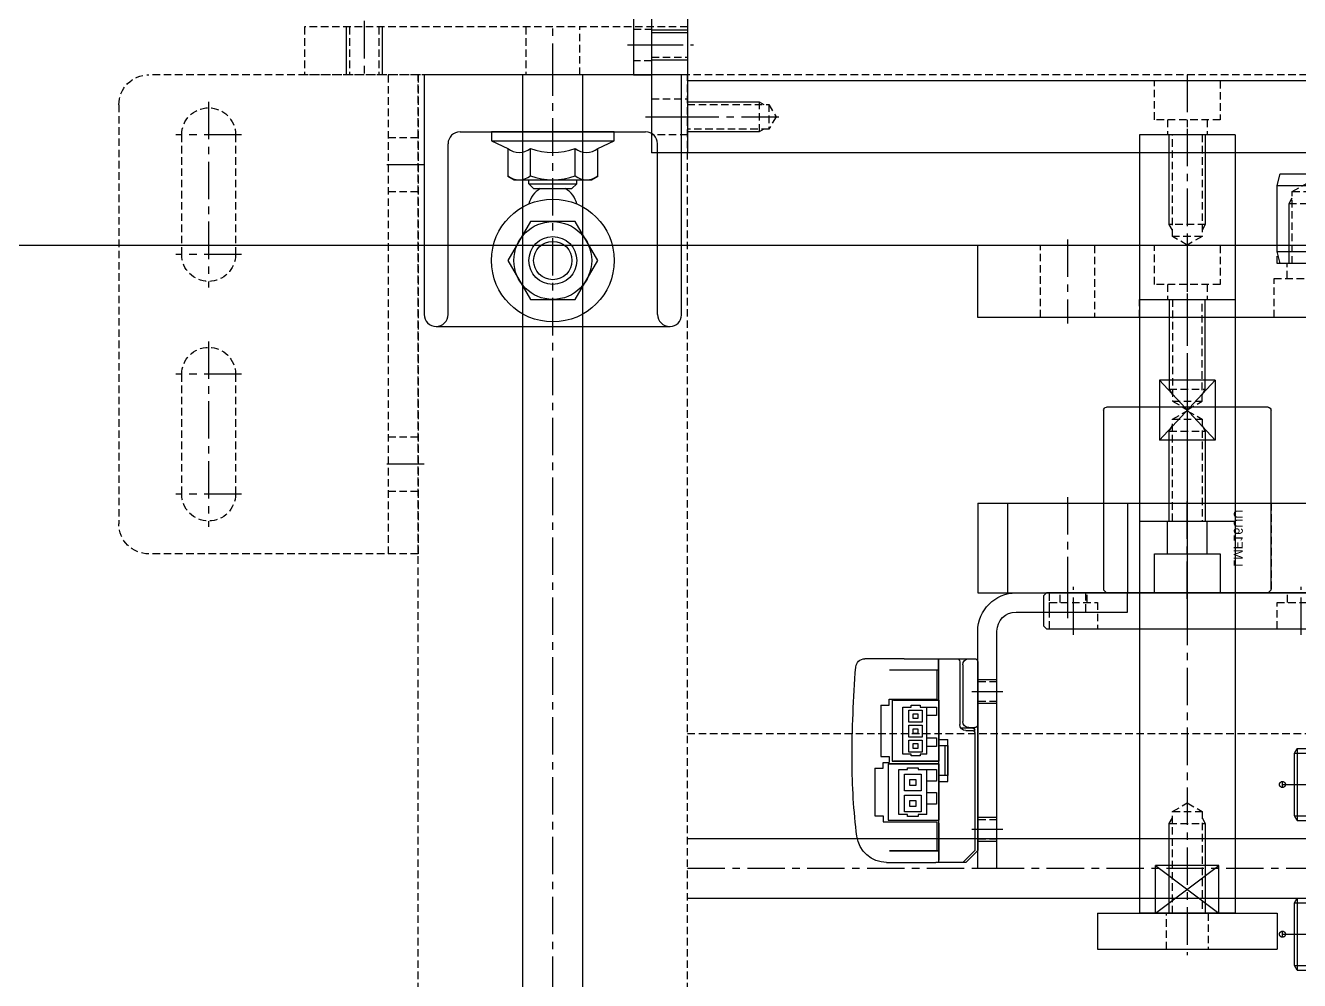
# Model space of a CAD drawing. Header units: inches. Extents: x 0 to 77285, y -118 to 40065.
# Drawn here: x 25615.4 to 25828.2, y 2476.1 to 2635.6 of the extents above; entities that cross this region are included whole.
import ezdxf
from ezdxf.enums import TextEntityAlignment as Align

# ---------------------------------------------------------------- set-up
doc = ezdxf.new("R2010")
doc.units = ezdxf.units.IN
doc.header["$LTSCALE"] = 5
doc.header["$MEASUREMENT"] = 0
doc.linetypes.add('CENTER', pattern=[2, 1.25, -0.25, 0.25, -0.25])
doc.linetypes.add('HIDDEN', pattern=[0.375, 0.25, -0.125])
for name, color, linetype in [('11', 1, 'CENTER'), ('22', 2, 'HIDDEN'), ('44', 4, 'Continuous'), ('55', 5, 'Continuous'), ('77', 40, 'HIDDEN'), ('A', 8, 'Continuous'), ('BOM-T', 4, 'Continuous'), ('T', 3, 'Continuous'), ('Y', 60, 'Continuous')]:
    doc.layers.add(name, color=color, linetype=linetype)
doc.styles.get("Standard").update_dxf_attribs({"font": 'arial.ttf'})

# ---------------------------------------------------------------- blocks, each defined once
blk = doc.blocks.new('A$Ce3b21f13')
blk.add_line((2390, -107), (60, -107))
blk = doc.blocks.new('A$C362a6d6b')
for p, q in [((-15, 0), (15, 0)), ((-15, 0), (-15, -6)), ((15, 0), (15, -6)), ((-15, -6), (15, -6))]:
    blk.add_line(p, q)
at = {"layer": '11'}
blk.add_line((0, 1), (0, -7), dxfattribs=at)
at = {"layer": '22'}
for p, q in [((-3.5, -6), (-3.5, 0)), ((3.5, 0), (3.5, -6))]:
    blk.add_line(p, q, dxfattribs=at)
blk = doc.blocks.new('A$Cec0c863b')
for p, q in [((8, 0), (-8, 0)), ((-8, 0), (-8, -130)), ((8, 0), (8, -130)), ((5.29, -122), (-5.29, -122)), ((-5.29, -130), (-5.29, -122)), ((5.29, -130), (5.29, -122)), ((8, -130), (-8, -130))]:
    blk.add_line(p, q)
at = {"layer": '11'}
blk.add_line((0, 1), (0, -131), dxfattribs=at)
at = {"layer": '22'}
for p, q in [((-2.46, -17), (-2.46, 0)), ((2.46, 0), (2.46, -17)), ((3, -15), (-3, -15)), ((0, -18.42), (-2.46, -17)), ((2.46, -17), (-2.46, -17)), ((2.46, -17), (0, -18.42)), ((-2.46, -113), (0, -111.58)), ((0, -111.58), (2.46, -113)), ((-2.46, -130), (-2.46, -113)), ((-2.46, -113), (2.46, -113)), ((2.46, -113), (2.46, -130)), ((-3, -115), (3, -115))]:
    blk.add_line(p, q, dxfattribs=at)
at = {"layer": 'A'}
for p, q in [((-5.29, -122), (5.29, -130)), ((-5.29, -130), (5.29, -122))]:
    blk.add_line(p, q, dxfattribs=at)
at = {"layer": 'T'}
for p, q in [((-3, -15), (-3, 0)), ((3, 0), (3, -15)), ((-2.46, -15.94), (-3, -15)), ((3, -15), (2.46, -15.94)), ((-3, -115), (-2.46, -114.06)), ((2.46, -114.06), (3, -115)), ((-3, -130), (-3, -115)), ((3, -115), (3, -130))]:
    blk.add_line(p, q, dxfattribs=at)
blk = doc.blocks.new('A$Cd39330c3E')
for p, q in [((-3, 11), (0, 11)), ((-3, 11), (-3, -35)), ((0, 11), (0, -35)), ((-6, 10.1), (-6, -11.5)), ((-6, 10.1), (-3, 10.1)), ((-8.5, 8.3), (-8.5, -9.7)), ((-8.5, 8.3), (-6, 8.3)), ((-9.5, -5.7), (-9.5, 4.3)), ((-9.5, 4.3), (-8.5, 4.3)), ((-8.5, 4.3), (-8.5, -5.7)), ((-9.5, 3.3), (-13.5, 3.3)), ((-13.5, 3.3), (-13.5, -4.7)), ((-9.5, -4.7), (-9.5, 3.3)), ((-15.57, 1.8), (-16, 1.37)), ((-16, 1.37), (-16, -2.77)), ((-13.5, 1.8), (-15.57, 1.8)), ((-15.57, 1.8), (-15.57, -3.2)), ((-9.5, -0.7), (-13.14, -0.7)), ((-16, -2.77), (-15.57, -3.2)), ((-15.57, -3.2), (-13.5, -3.2)), ((-13.5, -4.7), (-9.5, -4.7)), ((-8.5, -5.7), (-9.5, -5.7)), ((-8.5, -9.7), (-6, -9.7)), ((-6, -11.5), (-3, -11.5)), ((-3, -35), (0, -35))]:
    blk.add_line(p, q)
for centre in [(-7.72, 1.3), (-7.72, -2.7)]:
    blk.add_arc(centre, 5.78, 159.7438, 200.2562)
at = {"layer": '11'}
for p, q in [((-17, 0), (1, 0)), ((-4, -30), (1, -30))]:
    blk.add_line(p, q, dxfattribs=at)
at = {"layer": '22'}
for p, q in [((-8.5, 4.05), (0, 4.05)), ((-8.5, -6.05), (0, -6.05)), ((-3, -27.35), (0, -27.35)), ((0, -32.65), (-3, -32.65))]:
    blk.add_line(p, q, dxfattribs=at)
at = {"layer": 'T'}
for p, q in [((-13.5, 1.37), (-16, 1.37)), ((-13.5, -2.77), (-16, -2.77))]:
    blk.add_line(p, q, dxfattribs=at)
blk = doc.blocks.new('A$C413fe28c')
for p, q in [((0, 71, 0), (0, 3, 0)), ((6, 71), (0, 71)), ((6, 71, 0), (6, 3, 0)), ((6, 3, 0), (0, 3, 0))]:
    blk.add_line(p, q)
at = {"layer": '11'}
for p, q in [((-1, 68), (7, 68)), ((-1, 56, 0), (7, 56, 0)), ((7, 51, 0), (-1, 51, 0)), ((-1, 26, 0), (7, 26, 0)), ((-1, 21, 0), (7, 21, 0)), ((-1, 9, 0), (7, 9, 0))]:
    blk.add_line(p, q, dxfattribs=at)
at = {"layer": '22'}
for p, q in [((0, 69.62), (6, 69.62)), ((0, 66.38), (6, 66.38)), ((0, 59, 0), (6, 59, 0)), ((6, 53, 0), (0, 53, 0)), ((0, 29, 0), (6, 29, 0)), ((0, 23.07, 0), (6, 23.07, 0)), ((6, 23, 0), (0, 23, 0)), ((0, 18.93, 0), (6, 18.93, 0)), ((0, 12, 0), (6, 12, 0)), ((6, 6, 0), (0, 6, 0))]:
    blk.add_line(p, q, dxfattribs=at)
at = {"layer": '77'}
blk.add_line((6, 44.9, 0), (0, 44.9, 0), dxfattribs=at)
at = {"layer": 'T'}
for p, q in [((0, 70), (6, 70)), ((0, 66), (6, 66)), ((0, 23.5, 0), (6, 23.5, 0)), ((0, 18.5, 0), (6, 18.5, 0))]:
    blk.add_line(p, q, dxfattribs=at)
blk = doc.blocks.new('A$Cb0f354e5')
for p, q in [((13, 37, 0), (-3, 37, 0)), ((-3, 37, 0), (-3, 0)), ((13, 37, 0), (13, 0)), ((0.34, 23.5, 0), (9.66, 23.5, 0)), ((0.34, 23.5, 0), (0.34, 13.5, 0)), ((9.66, 23.5, 0), (9.66, 13.5, 0)), ((0.34, 13.5, 0), (9.66, 13.5, 0)), ((13, 0), (-3, 0))]:
    blk.add_line(p, q)
at = {"layer": '11'}
blk.add_line((5, 38, 0), (5, -1), dxfattribs=at)
at = {"layer": '22'}
for p, q in [((2.54, 20, 0), (2.54, 37, 0)), ((7.46, 37, 0), (7.46, 20, 0)), ((8, 22, 0), (2, 22, 0)), ((5, 18.58, 0), (2.54, 20, 0)), ((7.46, 20, 0), (2.54, 20, 0)), ((7.46, 20, 0), (5, 18.58, 0)), ((5, 18.42, 0), (2.54, 17, 0)), ((7.46, 17, 0), (5, 18.42, 0)), ((8, 15, 0), (2, 15, 0)), ((2.54, 17, 0), (2.54, 0, 0)), ((7.46, 17, 0), (2.54, 17, 0)), ((7.46, 0, 0), (7.46, 17, 0))]:
    blk.add_line(p, q, dxfattribs=at)
at = {"layer": 'A'}
for p, q in [((9.66, 13.5, 0), (0.34, 23.5, 0)), ((0.34, 13.5, 0), (9.66, 23.5, 0))]:
    blk.add_line(p, q, dxfattribs=at)
at = {"layer": 'T'}
for p, q in [((2, 22, 0), (2, 37, 0)), ((8, 37, 0), (8, 22, 0)), ((2.54, 21.06, 0), (2, 22, 0)), ((8, 22, 0), (7.46, 21.06, 0)), ((2.54, 15.94, 0), (2, 15, 0)), ((2, 15, 0), (2, 0, 0)), ((8, 15, 0), (7.46, 15.94, 0)), ((8, 0, 0), (8, 15, 0))]:
    blk.add_line(p, q, dxfattribs=at)
blk = doc.blocks.new('A$Ccf0fb916')
for p, q in [((-24, 5.5), (-23.5, 6)), ((-24, 0.5), (-24, 5.5)), ((-23.5, 6), (23.5, 6)), ((23.5, 6), (24, 5.5)), ((24, 5.5), (24, 0.5)), ((-23.5, 0), (-24, 0.5)), ((23.5, 0), (-23.5, 0)), ((-13.5, 0), (-14, -0.5)), ((14, -0.5), (13.5, 0)), ((24, 0.5), (23.5, 0)), ((-14, -30.5), (-14, -0.5)), ((14, -0.5), (14, -30.5)), ((13.5, -31), (-13.5, -31))]:
    blk.add_line(p, q)
for centre, start, end in [((-13.5, -30.5), 180, 270), ((13.5, -30.5), 270, 360)]:
    blk.add_arc(centre, 0.5, start, end)
at = {"layer": '11'}
for p, q in [((-19, 7), (-19, -1)), ((0, -32), (0, 7)), ((19, 7), (19, -1))]:
    blk.add_line(p, q, dxfattribs=at)
at = {"layer": '22'}
for p, q in [((-23, 6), (-23, 1.6)), ((-15, 1.6), (-15, 6)), ((15, 6), (15, 1.6)), ((23, 1.6), (23, 6)), ((-23, 1.6), (-15, 1.6)), ((-21.25, 1.6), (-21.25, 0)), ((-16.75, 1.6), (-16.75, 0)), ((15, 1.6), (23, 1.6)), ((16.75, 1.6), (16.75, 0)), ((21.25, 1.6), (21.25, 0))]:
    blk.add_line(p, q, dxfattribs=at)
at = {"layer": 'BOM-T', "color": 4}
blk.add_text('LMF16UU', height=1.5, rotation=270, dxfattribs=at).set_placement((8.52, -4.36), align=Align.MIDDLE_LEFT)
blk = doc.blocks.new('A$Ce7fb24a1')
for p, q in [((2.9, 5.25), (3.33, 6)), ((2.9, -5.25), (2.9, 5.25)), ((3.33, 6), (34, 6)), ((3.33, 6), (3.33, -6)), ((34.4, 5.3), (34, 6)), ((34, 6), (34, 3.32)), ((34.4, 5.3), (34.4, -5.3)), ((34.4, 5), (34.9, 5)), ((34.4, 5), (38.9, 5)), ((34.9, 5), (34.9, -5)), ((34.9, 4.92), (36.9, 4.3)), ((36.9, 4.3), (36.9, -4.3)), ((36.9, 4.3), (39.4, 4.3)), ((39.4, -4.5), (39.4, 4.5)), ((24.4, 3.32), (34.4, 3.32)), ((24.4, 3.32), (24.4, -3.32)), ((39.4, 3.5), (39.9, 3.5)), ((39.4, 2.9), (39.9, 2.9)), ((39.9, -4.05), (39.9, 4.05)), ((40.7, -3.76), (40.7, 3.76)), ((40.7, 2.9), (41.2, 2.9)), ((41.2, -3.6), (41.2, 3.6)), ((42, -3.39), (42, 3.39)), ((42, 2.75), (42.5, 2.75)), ((42.5, -3.29), (42.5, 3.29)), ((43.3, -3.15), (43.3, 3.15)), ((43.8, -3.09), (43.8, 3.1)), ((44.6, -3.03), (44.6, 3.03)), ((44.6, 2.75), (45.1, 2.75)), ((45.1, 2.9), (45.9, 2.9)), ((45.1, 2.9), (45.1, -2.9)), ((45.9, 2.9), (45.9, -2.9)), ((46.4, 2.9), (47.6, 2.9)), ((46.4, 2.9), (46.4, -2.9)), ((48.1, -2.4), (48.1, 2.4)), ((42, 2.07), (42.5, 2.07)), ((44.6, 2.07), (45.1, 2.07)), ((48.1, 2), (65.2, 2)), ((42, -2.08), (42.5, -2.08)), ((44.6, -2.08), (45.1, -2.08)), ((48.1, -2), (65.2, -2)), ((24.4, -3.32), (34.4, -3.32)), ((34, -3.32), (34, -6)), ((39.4, -2.9), (39.9, -2.9)), ((39.4, -3.5), (39.9, -3.5)), ((40.7, -2.9), (41.2, -2.9)), ((42, -2.75), (42.5, -2.75)), ((44.6, -2.75), (45.1, -2.75)), ((45.1, -2.9), (45.9, -2.9)), ((46.4, -2.9), (47.6, -2.9)), ((3.33, -6), (2.9, -5.25)), ((3.33, -6), (34, -6)), ((34.4, -5.3), (34, -6)), ((34.4, -5), (38.9, -5)), ((36.9, -4.3), (34.9, -4.92)), ((36.9, -4.3), (39.4, -4.3))]:
    blk.add_line(p, q)
for centre, radius, start, end in [((38.9, 4.5), 0.5, 0, 90), ((45.27, 17.52), 14.5, 248.279, 251.645), ((45.27, 17.52), 14.5, 253.714, 256.982), ((45.27, 17.52), 14.5, 259.002, 262.207), ((45.27, 17.52), 14.5, 264.196, 267.367), ((47.6, 2.4), 0.5, 0, 90), ((43.55, 1.45), 0.25, 180, 270), ((43.55, 1.45), 0.25, 270, 0), ((46.15, 1.05), 0.25, 180, 0), ((65.2, 1), 1, 90, 270), ((65.2, -1), 1, 270, 90), ((43.55, -1.45), 0.25, 90, 180), ((43.55, -1.45), 0.25, 0, 90), ((46.15, -1.05), 0.25, 0, 180), ((45.27, -17.52), 14.5, 108.355, 111.721), ((45.27, -17.52), 14.5, 103.018, 106.286), ((45.27, -17.52), 14.5, 97.7934, 100.998), ((45.27, -17.52), 14.5, 92.6334, 95.8036), ((47.6, -2.4), 0.5, 270, 0), ((38.9, -4.5), 0.5, 270, 0)]:
    blk.add_arc(centre, radius, start, end)
at = {"layer": '11'}
for p, q in [((0.9, -0.5), (0.9, 0.5)), ((0.9, 0), (66.93, 0))]:
    blk.add_line(p, q, dxfattribs=at)
blk.add_circle((0.9, 0), 0.5, dxfattribs=at)
at = {"layer": 'A'}
for p, q in [((9, 6), (9, -6)), ((32.5, 6), (32.5, -6)), ((24.4, 3.32), (34.4, -3.32)), ((24.4, -3.32), (34.4, 3.32))]:
    blk.add_line(p, q, dxfattribs=at)
at = {"layer": 'T'}
for p, q in [((2.9, 5.25), (34.4, 5.25)), ((2.9, -5.25), (34.4, -5.25))]:
    blk.add_line(p, q, dxfattribs=at)
blk = doc.blocks.new('A$C35e5d4fbE')
for p, q in [((-2, 33.5), (-2, 2)), ((4.5, 34), (-1.5, 34)), ((0.5, 33), (0.5, 23.5)), ((1, 33.5), (1, 23)), ((10.32, 34), (1.5, 34)), ((4.5, 20.5), (4.5, 34)), ((4.5, 0), (4.5, 34)), ((4.6, 34), (4.6, 32.1)), ((4.6, 32.1), (12.73, 32.1)), ((4.6, 32.1), (12.73, 32.1)), ((4.8, 27.27), (4.8, 32.1)), ((10.32, 34), (16.89, 34)), ((4.5, 27.07), (12.3, 27.07)), ((4.5, 27.07), (4.5, 16.92)), ((12.1, 27.07), (4.7, 27.07)), ((12.8, 27.27), (4.8, 27.27)), ((7.65, 25.92), (4.9, 25.92)), ((4.9, 25.92), (4.9, 24.52)), ((6.5, 18.07), (6.5, 25.92)), ((9.15, 26.22), (7.65, 26.22)), ((7.65, 26.22), (7.65, 25.92)), ((9.15, 25.92), (9.15, 26.22)), ((10.5, 25.92), (9.15, 25.92)), ((10.5, 18.07), (10.5, 25.92)), ((12.3, 27.07), (12.3, 16.92)), ((12.8, 26.27), (12.8, 27.27)), ((14.2, 26.27), (12.8, 26.27)), ((14.2, 26.27), (14.2, 17.7)), ((4.9, 24.52), (6.5, 24.52)), ((9.5, 25.42), (7.3, 25.42)), ((7.3, 25.42), (7.3, 23.42)), ((7.3, 23.42), (9.5, 23.42)), ((8.8, 24.82), (8, 24.82)), ((8, 24.82), (8, 24.02)), ((8, 24.02), (8.8, 24.02)), ((8.8, 24.02), (8.8, 24.82)), ((9.5, 23.42), (9.5, 25.42)), ((-0.5, 22.5), (-1.5, 22.5)), ((-1.5, 21.7), (-1.5, 22.1)), ((-1.5, 21.7), (-1.5, 2)), ((-1.2, 22.4), (0.8, 22.4)), ((0, 22), (-1.2, 22)), ((9.5, 22.92), (7.3, 22.92)), ((7.3, 22.92), (7.3, 20.92)), ((8.8, 22.32), (8, 22.32)), ((8, 22.32), (8, 21.52)), ((8, 21.52), (8.8, 21.52)), ((8.8, 21.52), (8.8, 22.32)), ((9.5, 20.92), (9.5, 22.92)), ((3, 13.5), (3, 20.5)), ((4.5, 20.5), (3, 20.5)), ((3, 19.5), (3, 14.5)), ((4.5, 19.5), (3, 19.5)), ((3.5, 19.5), (3.5, 14.5)), ((6.5, 20.77), (4.9, 20.77)), ((4.9, 20.77), (4.9, 19.37)), ((4.9, 19.37), (6.5, 19.37)), ((7.3, 20.92), (9.5, 20.92)), ((9.5, 20.42), (7.3, 20.42)), ((7.3, 20.42), (7.3, 18.42)), ((8.8, 19.82), (8, 19.82)), ((8, 19.82), (8, 19.02)), ((8.8, 19.02), (8.8, 19.82)), ((9.5, 18.42), (9.5, 20.42)), ((6.5, 18.07), (7.65, 18.07)), ((7.3, 18.42), (9.5, 18.42)), ((7.65, 18.07), (7.65, 17.77)), ((7.65, 17.77), (9.15, 17.77)), ((8, 19.02), (8.8, 19.02)), ((9.15, 17.77), (9.15, 18.07)), ((9.15, 18.07), (10.5, 18.07)), ((14.2, 17.7), (12.8, 17.7)), ((12.8, 17.7), (12.8, 16.7)), ((12.3, 16.92), (4.5, 16.92)), ((4.5, 16.43), (13, 16.43)), ((4.5, 16.43), (4.5, 7.03)), ((4.7, 16.92), (12.1, 16.92)), ((12.8, 16.43), (4.7, 16.43)), ((7.95, 15.48), (4.9, 15.48)), ((4.9, 15.48), (4.9, 13.53)), ((6.5, 7.98), (6.5, 15.48)), ((9.75, 15.78), (7.95, 15.78)), ((7.95, 15.78), (7.95, 15.48)), ((9.75, 15.48), (9.75, 15.78)), ((11.2, 15.48), (9.75, 15.48)), ((11.2, 7.98), (11.2, 15.48)), ((13.8, 16.7), (12.8, 16.7)), ((13, 16.43), (13, 7.03)), ((13.8, 15.75), (13.8, 16.7)), ((15, 15.75), (13.8, 15.75)), ((15.2, 15.75), (13.8, 15.75)), ((15.2, 15.75), (15.2, 7.75)), ((3, 14.5), (4.5, 14.5)), ((4.5, 13.5), (3, 13.5)), ((4.5, 14.71), (4.5, 14.71)), ((4.5, 0), (4.5, 13.5)), ((4.9, 13.53), (6.5, 13.53)), ((10.25, 14.73), (7.45, 14.73)), ((7.45, 14.73), (7.45, 11.93)), ((9.35, 13.83), (8.35, 13.83)), ((8.35, 13.83), (8.35, 12.83)), ((8.35, 12.83), (9.35, 12.83)), ((9.35, 12.83), (9.35, 13.83)), ((10.25, 11.93), (10.25, 14.73)), ((6.5, 11.68), (4.9, 11.68)), ((4.9, 11.68), (4.9, 9.73)), ((7.45, 11.93), (10.25, 11.93)), ((10.25, 11.23), (7.45, 11.23)), ((7.45, 11.23), (7.45, 8.43)), ((10.25, 8.43), (10.25, 11.23)), ((4.9, 9.73), (6.5, 9.73)), ((9.35, 10.33), (8.35, 10.33)), ((8.35, 10.33), (8.35, 9.33)), ((8.35, 9.33), (9.35, 9.33)), ((9.35, 9.33), (9.35, 10.33)), ((13, 7.03), (4.5, 7.03)), ((4.5, 6.56), (4.5, 0.36)), ((4.8, 1.9), (4.8, 6.75)), ((13.8, 6.75), (4.8, 6.75)), ((6.5, 7.98), (7.95, 7.98)), ((7.45, 8.43), (10.25, 8.43)), ((7.95, 7.98), (7.95, 7.68)), ((7.95, 7.68), (9.75, 7.68)), ((9.75, 7.68), (9.75, 7.98)), ((9.75, 7.98), (11.2, 7.98)), ((15.2, 7.75), (13.8, 7.75)), ((13.8, 7.75), (13.8, 6.75)), ((0, 0), (-2, 2)), ((-1.5, 2), (0.5, 0)), ((0, 0), (4.5, 0)), ((4.5, 1.9), (12.73, 1.9)), ((4.8, 1.9), (4.5, 1.9)), ((12.73, 1.9), (4.8, 1.9)), ((0.5, 0), (5, 0)), ((13.24, 0), (5, 0))]:
    blk.add_line(p, q)
for centre, radius, start, end in [((-1.5, 33.5), 0.5, 90, 180), ((-0.5, 33), 1, 0, 90), ((1.5, 33.5), 0.5, 90, 180), ((16.89, 32.5), 1.5, 4.4785, 90), ((-181, 17), 200, 0, 4.4785), ((-0.5, 23.5), 1, 270, 0), ((-1.5, 23), 0.5, 180, 270), ((-1.2, 22.1), 0.3, 90, 180), ((-1.2, 21.7), 0.3, 90, 180), ((0, 23), 1, 270, 0), ((-81, 17), 100, 352.7433, 0), ((13.24, 5), 5, 270, 352.7433)]:
    blk.add_arc(centre, radius, start, end)
blk = doc.blocks.new('A$Cdbf0f8cdE')
for p, q in [((18.6, 0), (0, 0)), ((0, -3.2), (0, 0)), ((18.6, -3.2), (0, -3.2)), ((21.8, -46), (21.8, -6.4)), ((25, -46), (25, -6.4)), ((25, -46), (21.8, -46))]:
    blk.add_line(p, q)
for radius in [6.4, 3.2]:
    blk.add_arc((18.6, -6.4), radius, 0, 90)
at = {"layer": '11'}
for p, q in [((10, 1), (10, -4.2)), ((20.8, -16.5), (26, -16.5)), ((20.8, -39.5), (26, -39.5))]:
    blk.add_line(p, q, dxfattribs=at)
at = {"layer": '22'}
for p, q in [((7, 0), (7, -3.2)), ((13, -3.2), (13, 0)), ((21.8, -14.88), (25, -14.88)), ((21.8, -18.12), (25, -18.12)), ((21.8, -37.88), (25, -37.88)), ((21.8, -41.12), (25, -41.12))]:
    blk.add_line(p, q, dxfattribs=at)
at = {"layer": 'T'}
for p, q in [((21.8, -14.5), (25, -14.5)), ((21.8, -18.5), (25, -18.5)), ((21.8, -37.5), (25, -37.5)), ((21.8, -41.5), (25, -41.5))]:
    blk.add_line(p, q, dxfattribs=at)
blk = doc.blocks.new('A$Cdb502fe6')
for p, q in [((-102.5, 15, 0), (-102.5, 0, 0)), ((-102.5, 15, 0), (102.5, 15, 0)), ((102.5, 15, 0), (102.5, 0, 0)), ((-102.5, 0, 0), (102.5, 0, 0))]:
    blk.add_line(p, q)
at = {"layer": '11'}
for p, q in [((-67.5, 16, 0), (-67.5, -1, 0)), ((-30, -1), (-30, 16)), ((0, -2), (0, 17)), ((30, -1), (30, 16)), ((67.5, 16), (67.5, -1))]:
    blk.add_line(p, q, dxfattribs=at)
at = {"layer": '22'}
for p, q in [((-33.32, 0), (-33.32, 15)), ((-26.68, 0), (-26.68, 15)), ((-23, 0), (-23, 15)), ((23, 0), (23, 15)), ((26.68, 0), (26.68, 15)), ((33.32, 0), (33.32, 15))]:
    blk.add_line(p, q, dxfattribs=at)
at = {"layer": '77'}
for p, q in [((-81.5, 15, 0), (-81.5, 0, 0)), ((-53.5, 15, 0), (-53.5, 0, 0)), ((53.5, 15), (53.5, 0)), ((81.5, 15), (81.5, 0))]:
    blk.add_line(p, q, dxfattribs=at)
at = {"layer": 'T'}
for p, q in [((-34, 0), (-34, 15)), ((-26, 0), (-26, 15)), ((26, 0), (26, 15)), ((34, 0), (34, 15))]:
    blk.add_line(p, q, dxfattribs=at)
blk = doc.blocks.new('A$C5f58b5f6')
for p, q in [((-45, -3, 0), (-45, 9, 0)), ((160, 9, 0), (-45, 9, 0)), ((160, -3, 0), (160, 9, 0)), ((160, -3, 0), (-45, -3, 0))]:
    blk.add_line(p, q)
at = {"layer": '11'}
for p, q in [((-30, 10, 0), (-30, -4, 0)), ((-10, 10), (-10, -4)), ((10, -4, 0), (10, 10, 0)), ((57.5, 10, 0), (57.5, -4, 0)), ((105, -4, 0), (105, 10, 0)), ((125, 10), (125, -4)), ((145, 10, 0), (145, -4, 0))]:
    blk.add_line(p, q, dxfattribs=at)
at = {"layer": '22'}
for p, q in [((-34.5, -3, 0), (-34.5, 9, 0)), ((-25.5, 9, 0), (-25.5, -3, 0)), ((-15.5, 2.5), (-15.5, 9)), ((-4.5, 9), (-4.5, 2.5)), ((5, 6, 0), (5, 9, 0)), ((15, 6, 0), (15, 9, 0)), ((53, -3, 0), (53, 9, 0)), ((62, 9, 0), (62, -3, 0)), ((100, 6, 0), (100, 9, 0)), ((110, 6, 0), (110, 9, 0)), ((119.5, 9), (119.5, 2.5)), ((130.5, 2.5), (130.5, 9)), ((140.5, 9, 0), (140.5, -3, 0)), ((149.5, -3, 0), (149.5, 9, 0)), ((15, 6, 0), (5, 6, 0)), ((6.7, 3.5, 0), (6.7, 6, 0)), ((13.3, 3.5, 0), (13.3, 6, 0)), ((100, 6, 0), (110, 6, 0)), ((101.7, 3.5, 0), (101.7, 6, 0)), ((108.3, 3.5, 0), (108.3, 6, 0)), ((-4.5, 2.5), (-15.5, 2.5)), ((-13.3, 2.5), (-13.3, 0)), ((-6.7, 2.5), (-6.7, 0)), ((4.5, -3, 0), (4.5, 3.5, 0)), ((4.5, 3.5, 0), (15.5, 3.5, 0)), ((15.5, 3.5, 0), (15.5, -3, 0)), ((110.5, 3.5, 0), (99.5, 3.5, 0)), ((99.5, 3.5, 0), (99.5, -3, 0)), ((110.5, -3, 0), (110.5, 3.5, 0)), ((119.5, 2.5), (130.5, 2.5)), ((121.7, 2.5), (121.7, 0)), ((128.3, 2.5), (128.3, 0)), ((-18, -3), (-18, 0)), ((-18, 0), (-2, 0)), ((-2, 0), (-2, -3)), ((133, 0), (117, 0)), ((117, 0), (117, -3)), ((133, -3), (133, 0))]:
    blk.add_line(p, q, dxfattribs=at)
blk = doc.blocks.new('A$C38c03a7b')
for p, q in [((-5, 13), (-4.46, 15)), ((-4.46, 15), (4.46, 15)), ((4.46, 15), (5, 13)), ((-5, 2), (-5, 13)), ((-5, 13), (5, 13)), ((5, 13), (5, 2)), ((-4.46, 0), (-5, 2)), ((-5, 2), (5, 2)), ((4.46, 0), (-4.46, 0)), ((5, 2), (4.46, 0))]:
    blk.add_line(p, q)
at = {"layer": '11'}
blk.add_line((0, 16), (0, -1), dxfattribs=at)
at = {"layer": '22'}
for p, q in [((-2.46, 12), (0, 13.42)), ((0, 13.42), (2.46, 12)), ((-2.46, 0), (-2.46, 12)), ((-2.46, 12), (2.46, 12)), ((2.46, 12), (2.46, 0)), ((-3, 10), (3, 10))]:
    blk.add_line(p, q, dxfattribs=at)
at = {"layer": 'T'}
for p, q in [((-3, 10), (-2.46, 10.94)), ((2.46, 10.94), (3, 10)), ((-3, 0), (-3, 10)), ((3, 10), (3, 0))]:
    blk.add_line(p, q, dxfattribs=at)
at = {"layer": 'BOM-T', "color": 4}
blk.add_text('%%C10-15L(M6 TAP)', height=0.6, rotation=270, dxfattribs=at).set_placement((3.84, 11.22), align=Align.MIDDLE_LEFT)
blk = doc.blocks.new('A$C5e9b2e3b')
for p, q in [((0, 0), (0, -15)), ((0, 0), (205, 0, 0)), ((5, -15), (5, 0)), ((25, 0), (25, -15)), ((27, 0), (27, -3)), ((43, 0), (43, -3)), ((92.5, -15, 0), (92.5, 0, 0)), ((112.5, 0, 0), (112.5, -15, 0)), ((162, 0), (162, -3)), ((178, 0), (178, -3)), ((205, 0, 0), (205, -15, 0)), ((180, -15), (180, 0)), ((200, 0), (200, -15)), ((27, -3), (43, -3)), ((31.7, -8.5), (31.7, -3)), ((38.3, -8.5), (38.3, -3)), ((178, -3), (162, -3)), ((166.7, -8.5), (166.7, -3)), ((173.3, -8.5), (173.3, -3)), ((29.5, -15), (29.5, -8.5)), ((29.5, -8.5), (40.5, -8.5)), ((40.5, -8.5), (40.5, -15)), ((175.5, -8.5), (164.5, -8.5)), ((164.5, -8.5), (164.5, -15)), ((175.5, -15), (175.5, -8.5)), ((0, -15), (205, -15, 0))]:
    blk.add_line(p, q)
at = {"layer": '11'}
for p, q in [((15, 1), (15, -16)), ((35, -16), (35, 1)), ((102.5, 1, 0), (102.5, -16, 0)), ((170, -16), (170, 1)), ((190, 1), (190, -16))]:
    blk.add_line(p, q, dxfattribs=at)
blk = doc.blocks.new('A$C3b1096ef')
for name, p in [('A$C5f58b5f6', (35, -9, 0)), ('A$Cdb502fe6', (92.5, -58, 0)), ('A$C5e9b2e3b', (-10, -43))]:
    blk.add_blockref(name, p)
at = {"xscale": -1}
blk.add_blockref('A$Cb0f354e5', (30, -46), dxfattribs=at)
at = {"layer": '44'}
blk.add_blockref('A$C38c03a7b', (45, -3), dxfattribs=at)
at = {"layer": '44', "xscale": -1, "rotation": 180}
blk.add_blockref('A$Ccf0fb916', (25, -58), dxfattribs=at)
at = {"layer": '55', "xscale": -1}
blk.add_blockref('A$C35e5d4fbE', (-12, -103, 0), dxfattribs=at)
at = {"layer": '55'}
for p in [(40, -90), (40, -115)]:
    blk.add_blockref('A$Ce7fb24a1', p, dxfattribs=at)
at = {"layer": 'Y', "xscale": -1}
blk.add_blockref('A$Cdbf0f8cdE', (15, -58, 0), dxfattribs=at)
blk = doc.blocks.new('A$C32f8debd')
for p, q in [((151, 12, 0), (-151, 12, 0)), ((-151, 12, 0), (-151, 0, 0)), ((151, 0, 0), (-151, 0, 0))]:
    blk.add_line(p, q)
at = {"layer": '11'}
for p, q in [((-67.5, 13, 0), (-67.5, -1, 0)), ((-152, 6, 0), (-135.21, 6, 0))]:
    blk.add_line(p, q, dxfattribs=at)
at = {"layer": '22'}
for p, q in [((-73, 5.5, 0), (-73, 12, 0)), ((-62, 12, 0), (-62, 5.5, 0)), ((-151, 8.07, 0), (-137.4, 8.07, 0)), ((-139, 8.5, 0), (-139, 3.5, 0)), ((-137.4, 8.07, 0), (-136.21, 6, 0)), ((-137.4, 8.07, 0), (-137.4, 3.93, 0)), ((-136.21, 6, 0), (-137.4, 3.93, 0)), ((-62, 5.5, 0), (-73, 5.5, 0)), ((-70.8, 5.5, 0), (-70.8, 3, 0)), ((-64.2, 5.5, 0), (-64.2, 3, 0)), ((-137.4, 3.93, 0), (-151, 3.93, 0)), ((-59.5, 3, 0), (-75.5, 3, 0)), ((-75.5, 3, 0), (-75.5, 0, 0)), ((-59.5, 3, 0), (-59.5, 0, 0))]:
    blk.add_line(p, q, dxfattribs=at)
at = {"layer": 'T'}
for p, q in [((-151, 8.5, 0), (-139, 8.5, 0)), ((-139, 8.5, 0), (-138.25, 8.07, 0)), ((-139, 3.5, 0), (-151, 3.5, 0)), ((-138.25, 3.93, 0), (-139, 3.5, 0))]:
    blk.add_line(p, q, dxfattribs=at)
blk = doc.blocks.new('A$Cd8088dce')
for name, p in [('A$C413fe28c', (-157, 12.5, 0)), ('A$C32f8debd', (0, 15.5, 0)), ('A$Cec0c863b', (-67.5, 18.5)), ('A$C3b1096ef', (-92.5, 0, 0)), ('A$C362a6d6b', (-67.5, -111.5))]:
    blk.add_blockref(name, p)
at = {"layer": '44'}
blk.add_blockref('A$Cd39330c3E', (-157, 63.5, 0), dxfattribs=at)
blk = doc.blocks.new('A$C64dee120')
for p, q in [((151, 20), (151, 8)), ((151, 8), (215, 8)), ((215, 8, 0), (215, 0, 0)), ((-215, 0), (215, 0))]:
    blk.add_line(p, q)
at = {"layer": '11'}
for p, q in [((173.5, -1), (173.5, 9)), ((205, 9, 0), (205, -1, 0))]:
    blk.add_line(p, q, dxfattribs=at)
at = {"layer": '22'}
for p, q in [((169, 0), (169, 8)), ((178, 8), (178, 0)), ((202.54, 8, 0), (202.54, 0, 0)), ((207.46, 8, 0), (207.46, 0, 0))]:
    blk.add_line(p, q, dxfattribs=at)
at = {"layer": 'T'}
for p, q in [((202, 8, 0), (202, 0, 0)), ((208, 8, 0), (208, 0, 0))]:
    blk.add_line(p, q, dxfattribs=at)
blk = doc.blocks.new('A$C3c9612c8')
for p, q in [((-6, 66, 0), (-6, -6)), ((0, 66), (-6, 66)), ((0, 66, 0), (0, -6)), ((0, -6, 0), (-6, -6, 0))]:
    blk.add_line(p, q)
at = {"layer": '11'}
for p, q in [((-7, 63), (1, 63)), ((-7, 51), (1, 51)), ((-7, 46), (1, 46)), ((-7, 30, 0), (1, 30, 0)), ((-7, 12, 0), (1, 12, 0)), ((-7, 0, 0), (1, 0, 0))]:
    blk.add_line(p, q, dxfattribs=at)
at = {"layer": '22'}
for p, q in [((-6, 64.62), (0, 64.62)), ((-6, 61.38), (0, 61.38)), ((-6, 55.19), (0, 55.19)), ((-6, 46.81), (0, 46.81)), ((0, 40), (-6, 40)), ((-6, 32.65, 0), (0, 32.65, 0)), ((0, 27.35, 0), (-6, 27.35, 0)), ((-6, 14.07, 0), (0, 14.07, 0)), ((-6, 9.93, 0), (0, 9.93, 0)), ((-6, 3, 0), (0, 3, 0)), ((0, -3, 0), (-6, -3, 0))]:
    blk.add_line(p, q, dxfattribs=at)
at = {"layer": 'T'}
for p, q in [((-6, 65), (0, 65)), ((-6, 61), (0, 61)), ((-6, 56), (0, 56)), ((-6, 46), (0, 46)), ((-6, 14.5, 0), (0, 14.5, 0)), ((-6, 9.5, 0), (0, 9.5, 0))]:
    blk.add_line(p, q, dxfattribs=at)
blk = doc.blocks.new('A$C571f20eb')
at = {"xscale": -1}
blk.add_blockref('A$C3c9612c8', (314.5, 14), dxfattribs=at)
blk.add_blockref('A$C64dee120', (163.5, 0))
blk = doc.blocks.new('A$C632A6005')
for p, q in [((-21.5, 0), (-21.5, -40)), ((21.5, 0), (-21.5, 0)), ((21.5, -40.1), (21.5, 0)), ((-15.5, -9.5), (15.5, -9.5)), ((10.25, -9.5), (-10.25, -9.5)), ((-10.25, -9.5), (-10.25, -11)), ((10.25, -11), (10.25, -9.5)), ((-17.5, -40), (-17.5, -11.5)), ((-10.25, -11), (10.25, -11)), ((-10.25, -11), (-7.51, -12.3)), ((-7.51, -12.3), (-7.51, -16.89)), ((-3.75, -16.86), (-3.75, -12.3)), ((3.76, -16.86), (3.76, -12.3)), ((7.51, -12.3), (10.25, -11)), ((7.51, -16.89), (7.51, -12.3)), ((17.5, -40), (17.5, -11.5)), ((-7.51, -16.89), (-6.44, -17.5)), ((6.45, -17.5), (7.51, -16.89)), ((-6.44, -17.5), (6.45, -17.5)), ((-4, -18.2), (-4, -17.5)), ((-4, -18.2), (4, -18.2)), ((-3.2, -19), (-4, -18.2)), ((-3.2, -19), (3.2, -19)), ((3.2, -19), (4, -18.2)), ((4, -18.2), (4, -17.5)), ((-3.75, -24.5), (-7.5, -31)), ((3.75, -24.5), (-3.75, -24.5)), ((7.51, -31), (3.75, -24.5)), ((-7.5, -31), (-3.75, -37.5)), ((3.75, -37.5), (7.51, -31)), ((-3.75, -37.5), (3.75, -37.5)), ((-19.5, -42), (19.6, -42))]:
    blk.add_line(p, q)
for radius in [10.25, 6.5, 4, 3.2]:
    blk.add_circle((0, -31), radius)
for centre, radius, start, end in [((-15.5, -11.5), 2, 90, 180), ((15.5, -11.5), 2, 0, 90), ((-5.63, -9.89), 3.06, 232.1211, 307.8789), ((0, -1.68), 11.26, 250.5288, 289.4712), ((5.63, -9.89), 3.06, 232.1211, 307.8789), ((-5.63, -14.44), 3.06, 232.1211, 307.8789), ((0, -6.24), 11.26, 250.5288, 289.4712), ((5.63, -14.44), 3.06, 232.1211, 307.8789), ((0, -22.5), 4.1, 121.3886, 166.7272), ((0, -22.5), 4.1, 13.2728, 58.6114), ((-19.5, -40), 2, 180, 270), ((-19.5, -40), 2, 270, 0), ((19.5, -40), 2, 180, 270), ((19.6, -40.1), 1.9, 270, 0)]:
    blk.add_arc(centre, radius, start, end)
blk = doc.blocks.new('A$C4ffddd3a')
for p, q in [((-10, -675), (-10, 38.5, 0)), ((35, 38.5, 0), (-10, 38.5, 0)), ((35, -675), (35, 38.5, 0)), ((35, -71.5, 0), (337, -71.5, 0))]:
    blk.add_line(p, q)
at = {"layer": '11'}
for p, q in [((12.5, -675), (12.5, 38.5, 0)), ((35, -94, 0), (337, -94, 0))]:
    blk.add_line(p, q, dxfattribs=at)
at = {"layer": 'A'}
for p, q in [((7.5, -675), (7.5, 38.5, 0)), ((17.5, -675), (17.5, 38.5, 0)), ((35, -89, 0), (337, -89, 0)), ((35, -99, 0), (337, -99, 0))]:
    blk.add_line(p, q, dxfattribs=at)
at = {"layer": '44'}
blk.add_blockref('A$C632A6005', (12.5, 38.5, 0), dxfattribs=at)
blk = doc.blocks.new('A$Ce5460b59')
for p, q in [((0, 0, 0), (45, 0, 0)), ((0, 0), (0, -80)), ((5, 0), (5, -80)), ((50, -5), (50, -75)), ((0, -80, 0), (45, -80, 0))]:
    blk.add_line(p, q)
blk.add_lwpolyline([(39.5, -10, 1), (30.5, -10), (30.5, -30, 1), (39.5, -30)], format="xyb", close=True)
at = {"elevation": 0}
blk.add_lwpolyline([(39.5, -50, 1), (30.5, -50), (30.5, -70, 1), (39.5, -70)], format="xyb", close=True, dxfattribs=at)
for centre, start, end in [((45, -5, 0), 0, 90), ((45, -75, 0), 270, 0)]:
    blk.add_arc(centre, 5, start, end)
at = {"layer": '11'}
for p, q in [((35, -4.5), (35, -35.5)), ((29.5, -10), (40.5, -10)), ((-1, -15, 0), (6, -15, 0)), ((29.5, -30), (40.5, -30)), ((35, -44.5, 0), (35, -75.5, 0)), ((29.5, -50, 0), (40.5, -50, 0)), ((-1, -65, 0), (6, -65, 0)), ((29.5, -70, 0), (40.5, -70, 0))]:
    blk.add_line(p, q, dxfattribs=at)
at = {"layer": '22'}
for p, q in [((0, -10.5, 0), (5, -10.5, 0)), ((5, -19.5, 0), (0, -19.5, 0)), ((0, -60.5, 0), (5, -60.5, 0)), ((5, -69.5, 0), (0, -69.5, 0))]:
    blk.add_line(p, q, dxfattribs=at)
blk = doc.blocks.new('A$Cba19a6fb')
at = {"xscale": -1}
blk.add_blockref('A$Ce5460b59', (-196, 110), dxfattribs=at)
blk.add_blockref('A$C4ffddd3a', (-186, 71.5, 0))
blk = doc.blocks.new('A$C4e1bf573')
at = {"xscale": -1}
blk.add_blockref('A$C571f20eb', (163.5, -81.5, 0), dxfattribs=at)
blk.add_blockref('A$Cba19a6fb', (0, -191.5, 0))

msp = doc.modelspace()

# ---------------------------------------------------------------- block references
for name, p in [('A$Ce3b21f13', (23904.49380061, 2705.83538786)), ('A$Cd8088dce', (25876.99380061, 2598.83538786))]:
    msp.add_blockref(name, p)
at = {"layer": '77'}
msp.add_blockref('A$C4e1bf573', (25876.99380061, 2708.83538786, 0.00000002), dxfattribs=at)

doc.saveas('drawing.dxf')
